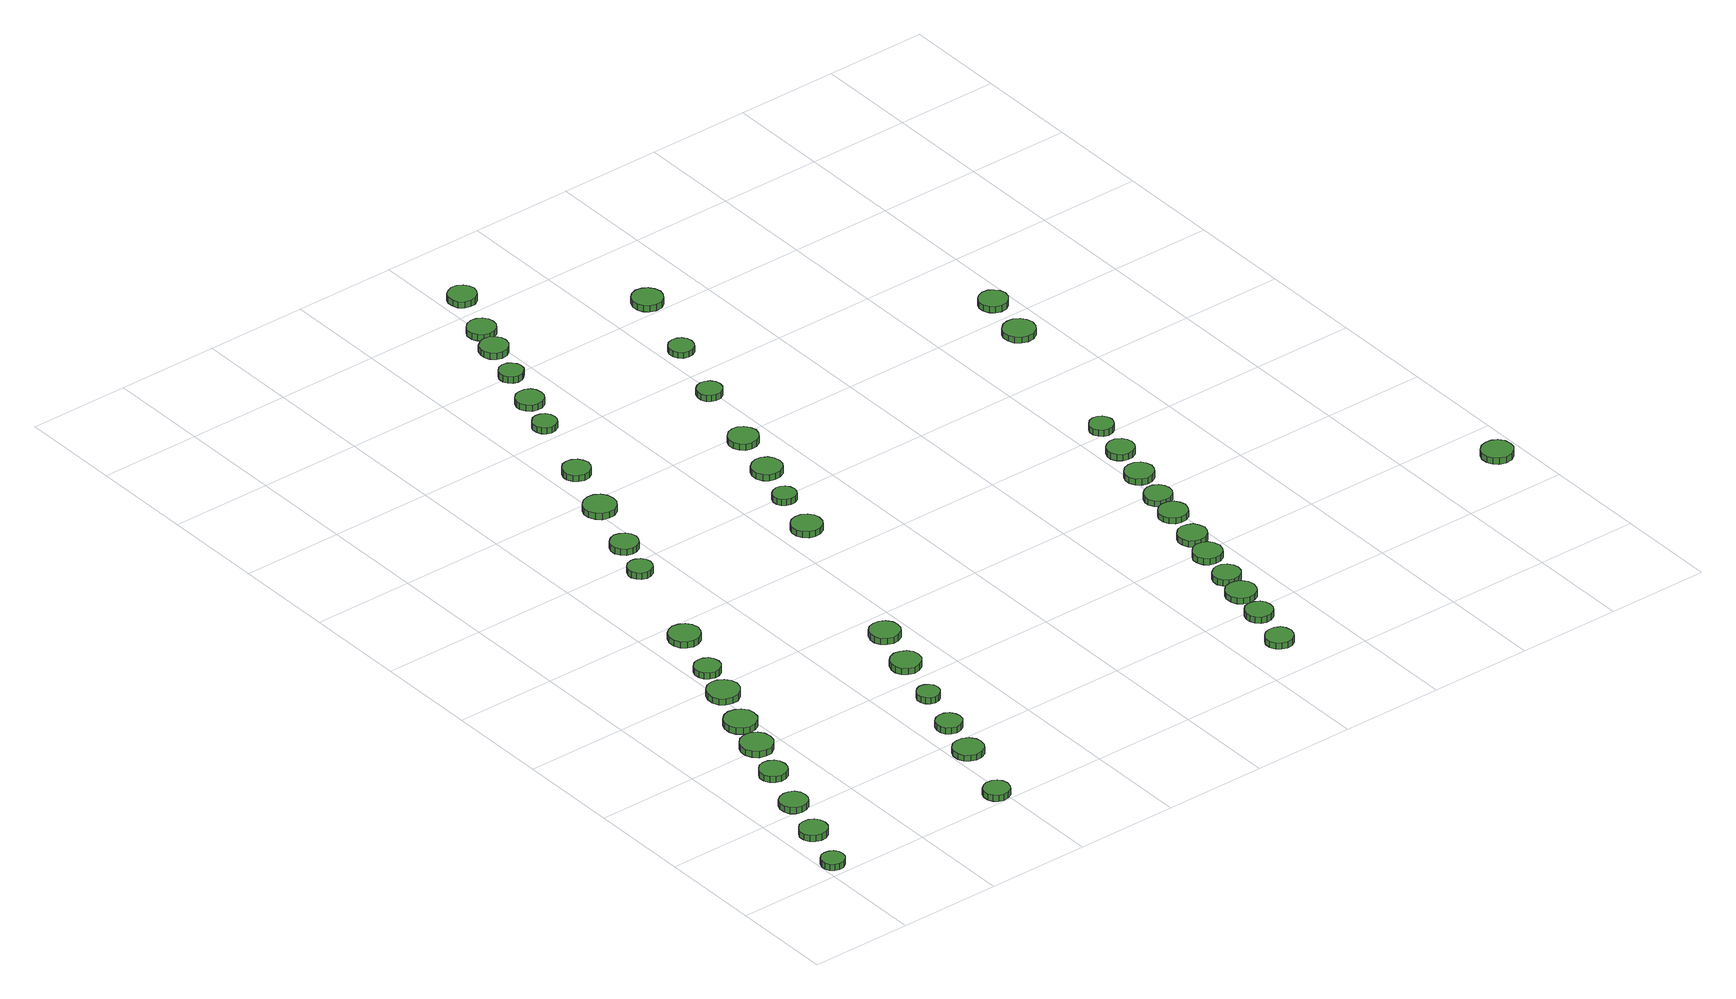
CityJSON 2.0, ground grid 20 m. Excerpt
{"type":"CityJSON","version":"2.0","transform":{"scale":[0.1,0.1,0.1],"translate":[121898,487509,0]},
"CityObjects":{
"tree1":{"type":"SolitaryVegetationObject","attributes":{"function":"something"},"geometry":[{"type":"MultiSurface","lod":"1","boundaries":[[[0,1,2,3,4,5,6,7,8,9,10,11,12,13,14]],[[15,16,17,18,19,20,21,22,23,24,25,26,27,28,29]],[[0,29,28,1]],[[1,28,27,2]],[[2,27,26,3]],[[3,26,25,4]],[[4,25,24,5]],[[5,24,23,6]],[[6,23,22,7]],[[7,22,21,8]],[[8,21,20,9]],[[9,20,19,10]],[[10,19,18,11]],[[11,18,17,12]],[[12,17,16,13]],[[13,16,15,14]],[[14,15,29,0]]]}]},
"tree2":{"type":"SolitaryVegetationObject","attributes":{"function":"something"},"geometry":[{"type":"MultiSurface","lod":"1","boundaries":[[[30,31,32,33,34,35,36,37,38,39,40,41,42,43,44]],[[45,46,47,48,49,50,51,52,53,54,55,56,57,58,59]],[[30,59,58,31]],[[31,58,57,32]],[[32,57,56,33]],[[33,56,55,34]],[[34,55,54,35]],[[35,54,53,36]],[[36,53,52,37]],[[37,52,51,38]],[[38,51,50,39]],[[39,50,49,40]],[[40,49,48,41]],[[41,48,47,42]],[[42,47,46,43]],[[43,46,45,44]],[[44,45,59,30]]]}]},
"tree3":{"type":"SolitaryVegetationObject","attributes":{"function":"something"},"geometry":[{"type":"MultiSurface","lod":"1","boundaries":[[[60,61,62,63,64,65,66,67,68,69,70,71,72,73,74]],[[75,76,77,78,79,80,81,82,83,84,85,86,87,88,89]],[[60,89,88,61]],[[61,88,87,62]],[[62,87,86,63]],[[63,86,85,64]],[[64,85,84,65]],[[65,84,83,66]],[[66,83,82,67]],[[67,82,81,68]],[[68,81,80,69]],[[69,80,79,70]],[[70,79,78,71]],[[71,78,77,72]],[[72,77,76,73]],[[73,76,75,74]],[[74,75,89,60]]]}]},
"tree4":{"type":"SolitaryVegetationObject","attributes":{"function":"something"},"geometry":[{"type":"MultiSurface","lod":"1","boundaries":[[[90,91,92,93,94,95,96,97,98,99,100,101,102,103,104]],[[105,106,107,108,109,110,111,112,113,114,115,116,117,118,119]],[[90,119,118,91]],[[91,118,117,92]],[[92,117,116,93]],[[93,116,115,94]],[[94,115,114,95]],[[95,114,113,96]],[[96,113,112,97]],[[97,112,111,98]],[[98,111,110,99]],[[99,110,109,100]],[[100,109,108,101]],[[101,108,107,102]],[[102,107,106,103]],[[103,106,105,104]],[[104,105,119,90]]]}]},
"tree5":{"type":"SolitaryVegetationObject","attributes":{"function":"something"},"geometry":[{"type":"MultiSurface","lod":"1","boundaries":[[[120,121,122,123,124,125,126,127,128,129,130,131,132,133,134]],[[135,136,137,138,139,140,141,142,143,144,145,146,147,148,149]],[[120,149,148,121]],[[121,148,147,122]],[[122,147,146,123]],[[123,146,145,124]],[[124,145,144,125]],[[125,144,143,126]],[[126,143,142,127]],[[127,142,141,128]],[[128,141,140,129]],[[129,140,139,130]],[[130,139,138,131]],[[131,138,137,132]],[[132,137,136,133]],[[133,136,135,134]],[[134,135,149,120]]]}]},
"tree6":{"type":"SolitaryVegetationObject","attributes":{"function":"something"},"geometry":[{"type":"MultiSurface","lod":"1","boundaries":[[[150,151,152,153,154,155,156,157,158,159,160,161,162,163,164]],[[165,166,167,168,169,170,171,172,173,174,175,176,177,178,179]],[[150,179,178,151]],[[151,178,177,152]],[[152,177,176,153]],[[153,176,175,154]],[[154,175,174,155]],[[155,174,173,156]],[[156,173,172,157]],[[157,172,171,158]],[[158,171,170,159]],[[159,170,169,160]],[[160,169,168,161]],[[161,168,167,162]],[[162,167,166,163]],[[163,166,165,164]],[[164,165,179,150]]]}]},
"tree7":{"type":"SolitaryVegetationObject","attributes":{"function":"something"},"geometry":[{"type":"MultiSurface","lod":"1","boundaries":[[[180,181,182,183,184,185,186,187,188,189,190,191,192,193,194]],[[195,196,197,198,199,200,201,202,203,204,205,206,207,208,209]],[[180,209,208,181]],[[181,208,207,182]],[[182,207,206,183]],[[183,206,205,184]],[[184,205,204,185]],[[185,204,203,186]],[[186,203,202,187]],[[187,202,201,188]],[[188,201,200,189]],[[189,200,199,190]],[[190,199,198,191]],[[191,198,197,192]],[[192,197,196,193]],[[193,196,195,194]],[[194,195,209,180]]]}]},
"tree8":{"type":"SolitaryVegetationObject","attributes":{"function":"something"},"geometry":[{"type":"MultiSurface","lod":"1","boundaries":[[[210,211,212,213,214,215,216,217,218,219,220,221,222,223,224]],[[225,226,227,228,229,230,231,232,233,234,235,236,237,238,239]],[[210,239,238,211]],[[211,238,237,212]],[[212,237,236,213]],[[213,236,235,214]],[[214,235,234,215]],[[215,234,233,216]],[[216,233,232,217]],[[217,232,231,218]],[[218,231,230,219]],[[219,230,229,220]],[[220,229,228,221]],[[221,228,227,222]],[[222,227,226,223]],[[223,226,225,224]],[[224,225,239,210]]]}]},
"tree9":{"type":"SolitaryVegetationObject","attributes":{"function":"something"},"geometry":[{"type":"MultiSurface","lod":"1","boundaries":[[[240,241,242,243,244,245,246,247,248,249,250,251,252,253,254]],[[255,256,257,258,259,260,261,262,263,264,265,266,267,268,269]],[[240,269,268,241]],[[241,268,267,242]],[[242,267,266,243]],[[243,266,265,244]],[[244,265,264,245]],[[245,264,263,246]],[[246,263,262,247]],[[247,262,261,248]],[[248,261,260,249]],[[249,260,259,250]],[[250,259,258,251]],[[251,258,257,252]],[[252,257,256,253]],[[253,256,255,254]],[[254,255,269,240]]]}]},
"tree10":{"type":"SolitaryVegetationObject","attributes":{"function":"something"},"geometry":[{"type":"MultiSurface","lod":"1","boundaries":[[[270,271,272,273,274,275,276,277,278,279,280,281,282,283,284]],[[285,286,287,288,289,290,291,292,293,294,295,296,297,298,299]],[[270,299,298,271]],[[271,298,297,272]],[[272,297,296,273]],[[273,296,295,274]],[[274,295,294,275]],[[275,294,293,276]],[[276,293,292,277]],[[277,292,291,278]],[[278,291,290,279]],[[279,290,289,280]],[[280,289,288,281]],[[281,288,287,282]],[[282,287,286,283]],[[283,286,285,284]],[[284,285,299,270]]]}]},
"tree11":{"type":"SolitaryVegetationObject","attributes":{"function":"something"},"geometry":[{"type":"MultiSurface","lod":"1","boundaries":[[[300,301,302,303,304,305,306,307,308,309,310,311,312,313,314]],[[315,316,317,318,319,320,321,322,323,324,325,326,327,328,329]],[[300,329,328,301]],[[301,328,327,302]],[[302,327,326,303]],[[303,326,325,304]],[[304,325,324,305]],[[305,324,323,306]],[[306,323,322,307]],[[307,322,321,308]],[[308,321,320,309]],[[309,320,319,310]],[[310,319,318,311]],[[311,318,317,312]],[[312,317,316,313]],[[313,316,315,314]],[[314,315,329,300]]]}]},
"tree12":{"type":"SolitaryVegetationObject","attributes":{"function":"something"},"geometry":[{"type":"MultiSurface","lod":"1","boundaries":[[[330,331,332,333,334,335,336,337,338,339,340,341,342,343,344]],[[345,346,347,348,349,350,351,352,353,354,355,356,357,358,359]],[[330,359,358,331]],[[331,358,357,332]],[[332,357,356,333]],[[333,356,355,334]],[[334,355,354,335]],[[335,354,353,336]],[[336,353,352,337]],[[337,352,351,338]],[[338,351,350,339]],[[339,350,349,340]],[[340,349,348,341]],[[341,348,347,342]],[[342,347,346,343]],[[343,346,345,344]],[[344,345,359,330]]]}]},
"tree13":{"type":"SolitaryVegetationObject","attributes":{"function":"something"},"geometry":[{"type":"MultiSurface","lod":"1","boundaries":[[[360,361,362,363,364,365,366,367,368,369,370,371,372,373,374]],[[375,376,377,378,379,380,381,382,383,384,385,386,387,388,389]],[[360,389,388,361]],[[361,388,387,362]],[[362,387,386,363]],[[363,386,385,364]],[[364,385,384,365]],[[365,384,383,366]],[[366,383,382,367]],[[367,382,381,368]],[[368,381,380,369]],[[369,380,379,370]],[[370,379,378,371]],[[371,378,377,372]],[[372,377,376,373]],[[373,376,375,374]],[[374,375,389,360]]]}]},
"tree14":{"type":"SolitaryVegetationObject","attributes":{"function":"something"},"geometry":[{"type":"MultiSurface","lod":"1","boundaries":[[[390,391,392,393,394,395,396,397,398,399,400,401,402,403,404]],[[405,406,407,408,409,410,411,412,413,414,415,416,417,418,419]],[[390,419,418,391]],[[391,418,417,392]],[[392,417,416,393]],[[393,416,415,394]],[[394,415,414,395]],[[395,414,413,396]],[[396,413,412,397]],[[397,412,411,398]],[[398,411,410,399]],[[399,410,409,400]],[[400,409,408,401]],[[401,408,407,402]],[[402,407,406,403]],[[403,406,405,404]],[[404,405,419,390]]]}]},
"tree15":{"type":"SolitaryVegetationObject","attributes":{"function":"something"},"geometry":[{"type":"MultiSurface","lod":"1","boundaries":[[[420,421,422,423,424,425,426,427,428,429,430,431,432,433,434]],[[435,436,437,438,439,440,441,442,443,444,445,446,447,448,449]],[[420,449,448,421]],[[421,448,447,422]],[[422,447,446,423]],[[423,446,445,424]],[[424,445,444,425]],[[425,444,443,426]],[[426,443,442,427]],[[427,442,441,428]],[[428,441,440,429]],[[429,440,439,430]],[[430,439,438,431]],[[431,438,437,432]],[[432,437,436,433]],[[433,436,435,434]],[[434,435,449,420]]]}]},
"tree16":{"type":"SolitaryVegetationObject","attributes":{"function":"something"},"geometry":[{"type":"MultiSurface","lod":"1","boundaries":[[[450,451,452,453,454,455,456,457,458,459,460,461,462,463,464]],[[465,466,467,468,469,470,471,472,473,474,475,476,477,478,479]],[[450,479,478,451]],[[451,478,477,452]],[[452,477,476,453]],[[453,476,475,454]],[[454,475,474,455]],[[455,474,473,456]],[[456,473,472,457]],[[457,472,471,458]],[[458,471,470,459]],[[459,470,469,460]],[[460,469,468,461]],[[461,468,467,462]],[[462,467,466,463]],[[463,466,465,464]],[[464,465,479,450]]]}]},
"tree17":{"type":"SolitaryVegetationObject","attributes":{"function":"something"},"geometry":[{"type":"MultiSurface","lod":"1","boundaries":[[[480,481,482,483,484,485,486,487,488,489,490,491,492,493,494]],[[495,496,497,498,499,500,501,502,503,504,505,506,507,508,509]],[[480,509,508,481]],[[481,508,507,482]],[[482,507,506,483]],[[483,506,505,484]],[[484,505,504,485]],[[485,504,503,486]],[[486,503,502,487]],[[487,502,501,488]],[[488,501,500,489]],[[489,500,499,490]],[[490,499,498,491]],[[491,498,497,492]],[[492,497,496,493]],[[493,496,495,494]],[[494,495,509,480]]]}]},
"tree18":{"type":"SolitaryVegetationObject","attributes":{"function":"something"},"geometry":[{"type":"MultiSurface","lod":"1","boundaries":[[[510,511,512,513,514,515,516,517,518,519,520,521,522,523,524]],[[525,526,527,528,529,530,531,532,533,534,535,536,537,538,539]],[[510,539,538,511]],[[511,538,537,512]],[[512,537,536,513]],[[513,536,535,514]],[[514,535,534,515]],[[515,534,533,516]],[[516,533,532,517]],[[517,532,531,518]],[[518,531,530,519]],[[519,530,529,520]],[[520,529,528,521]],[[521,528,527,522]],[[522,527,526,523]],[[523,526,525,524]],[[524,525,539,510]]]}]},
"tree19":{"type":"SolitaryVegetationObject","attributes":{"function":"something"},"geometry":[{"type":"MultiSurface","lod":"1","boundaries":[[[540,541,542,543,544,545,546,547,548,549,550,551,552,553,554]],[[555,556,557,558,559,560,561,562,563,564,565,566,567,568,569]],[[540,569,568,541]],[[541,568,567,542]],[[542,567,566,543]],[[543,566,565,544]],[[544,565,564,545]],[[545,564,563,546]],[[546,563,562,547]],[[547,562,561,548]],[[548,561,560,549]],[[549,560,559,550]],[[550,559,558,551]],[[551,558,557,552]],[[552,557,556,553]],[[553,556,555,554]],[[554,555,569,540]]]}]},
"tree20":{"type":"SolitaryVegetationObject","attributes":{"function":"something"},"geometry":[{"type":"MultiSurface","lod":"1","boundaries":[[[570,571,572,573,574,575,576,577,578,579,580,581,582,583,584]],[[585,586,587,588,589,590,591,592,593,594,595,596,597,598,599]],[[570,599,598,571]],[[571,598,597,572]],[[572,597,596,573]],[[573,596,595,574]],[[574,595,594,575]],[[575,594,593,576]],[[576,593,592,577]],[[577,592,591,578]],[[578,591,590,579]],[[579,590,589,580]],[[580,589,588,581]],[[581,588,587,582]],[[582,587,586,583]],[[583,586,585,584]],[[584,585,599,570]]]}]},
"tree21":{"type":"SolitaryVegetationObject","attributes":{"function":"something"},"geometry":[{"type":"MultiSurface","lod":"1","boundaries":[[[600,601,602,603,604,605,606,607,608,609,610,611,612,613,614]],[[615,616,617,618,619,620,621,622,623,624,625,626,627,628,629]],[[600,629,628,601]],[[601,628,627,602]],[[602,627,626,603]],[[603,626,625,604]],[[604,625,624,605]],[[605,624,623,606]],[[606,623,622,607]],[[607,622,621,608]],[[608,621,620,609]],[[609,620,619,610]],[[610,619,618,611]],[[611,618,617,612]],[[612,617,616,613]],[[613,616,615,614]],[[614,615,629,600]]]}]},
"tree22":{"type":"SolitaryVegetationObject","attributes":{"function":"something"},"geometry":[{"type":"MultiSurface","lod":"1","boundaries":[[[630,631,632,633,634,635,636,637,638,639,640,641,642,643,644]],[[645,646,647,648,649,650,651,652,653,654,655,656,657,658,659]],[[630,659,658,631]],[[631,658,657,632]],[[632,657,656,633]],[[633,656,655,634]],[[634,655,654,635]],[[635,654,653,636]],[[636,653,652,637]],[[637,652,651,638]],[[638,651,650,639]],[[639,650,649,640]],[[640,649,648,641]],[[641,648,647,642]],[[642,647,646,643]],[[643,646,645,644]],[[644,645,659,630]]]}]},
"tree23":{"type":"SolitaryVegetationObject","attributes":{"function":"something"},"geometry":[{"type":"MultiSurface","lod":"1","boundaries":[[[660,661,662,663,664,665,666,667,668,669,670,671,672,673,674]],[[675,676,677,678,679,680,681,682,683,684,685,686,687,688,689]],[[660,689,688,661]],[[661,688,687,662]],[[662,687,686,663]],[[663,686,685,664]],[[664,685,684,665]],[[665,684,683,666]],[[666,683,682,667]],[[667,682,681,668]],[[668,681,680,669]],[[669,680,679,670]],[[670,679,678,671]],[[671,678,677,672]],[[672,677,676,673]],[[673,676,675,674]],[[674,675,689,660]]]}]},
"tree24":{"type":"SolitaryVegetationObject","attributes":{"function":"something"},"geometry":[{"type":"MultiSurface","lod":"1","boundaries":[[[690,691,692,693,694,695,696,697,698,699,700,701,702,703,704]],[[705,706,707,708,709,710,711,712,713,714,715,716,717,718,719]],[[690,719,718,691]],[[691,718,717,692]],[[692,717,716,693]],[[693,716,715,694]],[[694,715,714,695]],[[695,714,713,696]],[[696,713,712,697]],[[697,712,711,698]],[[698,711,710,699]],[[699,710,709,700]],[[700,709,708,701]],[[701,708,707,702]],[[702,707,706,703]],[[703,706,705,704]],[[704,705,719,690]]]}]},
"tree25":{"type":"SolitaryVegetationObject","attributes":{"function":"something"},"geometry":[{"type":"MultiSurface","lod":"1","boundaries":[[[720,721,722,723,724,725,726,727,728,729,730,731,732,733,734]],[[735,736,737,738,739,740,741,742,743,744,745,746,747,748,749]],[[720,749,748,721]],[[721,748,747,722]],[[722,747,746,723]],[[723,746,745,724]],[[724,745,744,725]],[[725,744,743,726]],[[726,743,742,727]],[[727,742,741,728]],[[728,741,740,729]],[[729,740,739,730]],[[730,739,738,731]],[[731,738,737,732]],[[732,737,736,733]],[[733,736,735,734]],[[734,735,749,720]]]}]},
"tree26":{"type":"SolitaryVegetationObject","attributes":{"function":"something"},"geometry":[{"type":"MultiSurface","lod":"1","boundaries":[[[750,751,752,753,754,755,756,757,758,759,760,761,762,763,764]],[[765,766,767,768,769,770,771,772,773,774,775,776,777,778,779]],[[750,779,778,751]],[[751,778,777,752]],[[752,777,776,753]],[[753,776,775,754]],[[754,775,774,755]],[[755,774,773,756]],[[756,773,772,757]],[[757,772,771,758]],[[758,771,770,759]],[[759,770,769,760]],[[760,769,768,761]],[[761,768,767,762]],[[762,767,766,763]],[[763,766,765,764]],[[764,765,779,750]]]}]},
"tree27":{"type":"SolitaryVegetationObject","attributes":{"function":"something"},"geometry":[{"type":"MultiSurface","lod":"1","boundaries":[[[780,781,782,783,784,785,786,787,788,789,790,791,792,793,794]],[[795,796,797,798,799,800,801,802,803,804,805,806,807,808,809]],[[780,809,808,781]],[[781,808,807,782]],[[782,807,806,783]],[[783,806,805,784]],[[784,805,804,785]],[[785,804,803,786]],[[786,803,802,787]],[[787,802,801,788]],[[788,801,800,789]],[[789,800,799,790]],[[790,799,798,791]],[[791,798,797,792]],[[792,797,796,793]],[[793,796,795,794]],[[794,795,809,780]]]}]},
"tree28":{"type":"SolitaryVegetationObject","attributes":{"function":"something"},"geometry":[{"type":"MultiSurface","lod":"1","boundaries":[[[810,811,812,813,814,815,816,817,818,819,820,821,822,823,824]],[[825,826,827,828,829,830,831,832,833,834,835,836,837,838,839]],[[810,839,838,811]],[[811,838,837,812]],[[812,837,836,813]],[[813,836,835,814]],[[814,835,834,815]],[[815,834,833,816]],[[816,833,832,817]],[[817,832,831,818]],[[818,831,830,819]],[[819,830,829,820]],[[820,829,828,821]],[[821,828,827,822]],[[822,827,826,823]],[[823,826,825,824]],[[824,825,839,810]]]}]},
"tree29":{"type":"SolitaryVegetationObject","attributes":{"function":"something"},"geometry":[{"type":"MultiSurface","lod":"1","boundaries":[[[840,841,842,843,844,845,846,847,848,849,850,851,852,853,854]],[[855,856,857,858,859,860,861,862,863,864,865,866,867,868,869]],[[840,869,868,841]],[[841,868,867,842]],[[842,867,866,843]],[[843,866,865,844]],[[844,865,864,845]],[[845,864,863,846]],[[846,863,862,847]],[[847,862,861,848]],[[848,861,860,849]],[[849,860,859,850]],[[850,859,858,851]],[[851,858,857,852]],[[852,857,856,853]],[[853,856,855,854]],[[854,855,869,840]]]}]},
"tree30":{"type":"SolitaryVegetationObject","attributes":{"function":"something"},"geometry":[{"type":"MultiSurface","lod":"1","boundaries":[[[870,871,872,873,874,875,876,877,878,879,880,881,882,883,884]],[[885,886,887,888,889,890,891,892,893,894,895,896,897,898,899]],[[870,899,898,871]],[[871,898,897,872]],[[872,897,896,873]],[[873,896,895,874]],[[874,895,894,875]],[[875,894,893,876]],[[876,893,892,877]],[[877,892,891,878]],[[878,891,890,879]],[[879,890,889,880]],[[880,889,888,881]],[[881,888,887,882]],[[882,887,886,883]],[[883,886,885,884]],[[884,885,899,870]]]}]},
"tree31":{"type":"SolitaryVegetationObject","attributes":{"function":"something"},"geometry":[{"type":"MultiSurface","lod":"1","boundaries":[[[900,901,902,903,904,905,906,907,908,909,910,911,912,913,914]],[[915,916,917,918,919,920,921,922,923,924,925,926,927,928,929]],[[900,929,928,901]],[[901,928,927,902]],[[902,927,926,903]],[[903,926,925,904]],[[904,925,924,905]],[[905,924,923,906]],[[906,923,922,907]],[[907,922,921,908]],[[908,921,920,909]],[[909,920,919,910]],[[910,919,918,911]],[[911,918,917,912]],[[912,917,916,913]],[[913,916,915,914]],[[914,915,929,900]]]}]},
"tree32":{"type":"SolitaryVegetationObject","attributes":{"function":"something"},"geometry":[{"type":"MultiSurface","lod":"1","boundaries":[[[930,931,932,933,934,935,936,937,938,939,940,941,942,943,944]],[[945,946,947,948,949,950,951,952,953,954,955,956,957,958,959]],[[930,959,958,931]],[[931,958,957,932]],[[932,957,956,933]],[[933,956,955,934]],[[934,955,954,935]],[[935,954,953,936]],[[936,953,952,937]],[[937,952,951,938]],[[938,951,950,939]],[[939,950,949,940]],[[940,949,948,941]],[[941,948,947,942]],[[942,947,946,943]],[[943,946,945,944]],[[944,945,959,930]]]}]},
"tree33":{"type":"SolitaryVegetationObject","attributes":{"function":"something"},"geometry":[{"type":"MultiSurface","lod":"1","boundaries":[[[960,961,962,963,964,965,966,967,968,969,970,971,972,973,974]],[[975,976,977,978,979,980,981,982,983,984,985,986,987,988,989]],[[960,989,988,961]],[[961,988,987,962]],[[962,987,986,963]],[[963,986,985,964]],[[964,985,984,965]],[[965,984,983,966]],[[966,983,982,967]],[[967,982,981,968]],[[968,981,980,969]],[[969,980,979,970]],[[970,979,978,971]],[[971,978,977,972]],[[972,977,976,973]],[[973,976,975,974]],[[974,975,989,960]]]}]},
"tree34":{"type":"SolitaryVegetationObject","attributes":{"function":"something"},"geometry":[{"type":"MultiSurface","lod":"1","boundaries":[[[990,991,992,993,994,995,996,997,998,999,1000,1001,1002,1003,1004]],[[1005,1006,1007,1008,1009,1010,1011,1012,1013,1014,1015,1016,1017,1018,1019]],[[990,1019,1018,991]],[[991,1018,1017,992]],[[992,1017,1016,993]],[[993,1016,1015,994]],[[994,1015,1014,995]],[[995,1014,1013,996]],[[996,1013,1012,997]],[[997,1012,1011,998]],[[998,1011,1010,999]],[[999,1010,1009,1000]],[[1000,1009,1008,1001]],[[1001,1008,1007,1002]],[[1002,1007,1006,1003]],[[1003,1006,1005,1004]],[[1004,1005,1019,990]]]}]},
"tree35":{"type":"SolitaryVegetationObject","attributes":{"function":"something"},"geometry":[{"type":"MultiSurface","lod":"1","boundaries":[[[1020,1021,1022,1023,1024,1025,1026,1027,1028,1029,1030,1031,1032,1033,1034]],[[1035,1036,1037,1038,1039,1040,1041,1042,1043,1044,1045,1046,1047,1048,1049]],[[1020,1049,1048,1021]],[[1021,1048,1047,1022]],[[1022,1047,1046,1023]],[[1023,1046,1045,1024]],[[1024,1045,1044,1025]],[[1025,1044,1043,1026]],[[1026,1043,1042,1027]],[[1027,1042,1041,1028]],[[1028,1041,1040,1029]],[[1029,1040,1039,1030]],[[1030,1039,1038,1031]],[[1031,1038,1037,1032]],[[1032,1037,1036,1033]],[[1033,1036,1035,1034]],[[1034,1035,1049,1020]]]}]},
"tree36":{"type":"SolitaryVegetationObject","attributes":{"function":"something"},"geometry":[{"type":"MultiSurface","lod":"1","boundaries":[[[1050,1051,1052,1053,1054,1055,1056,1057,1058,1059,1060,1061,1062,1063,1064]],[[1065,1066,1067,1068,1069,1070,1071,1072,1073,1074,1075,1076,1077,1078,1079]],[[1050,1079,1078,1051]],[[1051,1078,1077,1052]],[[1052,1077,1076,1053]],[[1053,1076,1075,1054]],[[1054,1075,1074,1055]],[[1055,1074,1073,1056]],[[1056,1073,1072,1057]],[[1057,1072,1071,1058]],[[1058,1071,1070,1059]],[[1059,1070,1069,1060]],[[1060,1069,1068,1061]],[[1061,1068,1067,1062]],[[1062,1067,1066,1063]],[[1063,1066,1065,1064]],[[1064,1065,1079,1050]]]}]},
"tree37":{"type":"SolitaryVegetationObject","attributes":{"function":"something"},"geometry":[{"type":"MultiSurface","lod":"1","boundaries":[[[1080,1081,1082,1083,1084,1085,1086,1087,1088,1089,1090,1091,1092,1093,1094]],[[1095,1096,1097,1098,1099,1100,1101,1102,1103,1104,1105,1106,1107,1108,1109]],[[1080,1109,1108,1081]],[[1081,1108,1107,1082]],[[1082,1107,1106,1083]],[[1083,1106,1105,1084]],[[1084,1105,1104,1085]],[[1085,1104,1103,1086]],[[1086,1103,1102,1087]],[[1087,1102,1101,1088]],[[1088,1101,1100,1089]],[[1089,1100,1099,1090]],[[1090,1099,1098,1091]],[[1091,1098,1097,1092]],[[1092,1097,1096,1093]],[[1093,1096,1095,1094]],[[1094,1095,1109,1080]]]}]},
"tree38":{"type":"SolitaryVegetationObject","attributes":{"function":"something"},"geometry":[{"type":"MultiSurface","lod":"1","boundaries":[[[1110,1111,1112,1113,1114,1115,1116,1117,1118,1119,1120,1121,1122,1123,1124]],[[1125,1126,1127,1128,1129,1130,1131,1132,1133,1134,1135,1136,1137,1138,1139]],[[1110,1139,1138,1111]],[[1111,1138,1137,1112]],[[1112,1137,1136,1113]],[[1113,1136,1135,1114]],[[1114,1135,1134,1115]],[[1115,1134,1133,1116]],[[1116,1133,1132,1117]],[[1117,1132,1131,1118]],[[1118,1131,1130,1119]],[[1119,1130,1129,1120]],[[1120,1129,1128,1121]],[[1121,1128,1127,1122]],[[1122,1127,1126,1123]],[[1123,1126,1125,1124]],[[1124,1125,1139,1110]]]}]},
"tree39":{"type":"SolitaryVegetationObject","attributes":{"function":"something"},"geometry":[{"type":"MultiSurface","lod":"1","boundaries":[[[1140,1141,1142,1143,1144,1145,1146,1147,1148,1149,1150,1151,1152,1153,1154]],[[1155,1156,1157,1158,1159,1160,1161,1162,1163,1164,1165,1166,1167,1168,1169]],[[1140,1169,1168,1141]],[[1141,1168,1167,1142]],[[1142,1167,1166,1143]],[[1143,1166,1165,1144]],[[1144,1165,1164,1145]],[[1145,1164,1163,1146]],[[1146,1163,1162,1147]],[[1147,1162,1161,1148]],[[1148,1161,1160,1149]],[[1149,1160,1159,1150]],[[1150,1159,1158,1151]],[[1151,1158,1157,1152]],[[1152,1157,1156,1153]],[[1153,1156,1155,1154]],[[1154,1155,1169,1140]]]}]},
"tree40":{"type":"SolitaryVegetationObject","attributes":{"function":"something"},"geometry":[{"type":"MultiSurface","lod":"1","boundaries":[[[1170,1171,1172,1173,1174,1175,1176,1177,1178,1179,1180,1181,1182,1183,1184]],[[1185,1186,1187,1188,1189,1190,1191,1192,1193,1194,1195,1196,1197,1198,1199]],[[1170,1199,1198,1171]],[[1171,1198,1197,1172]],[[1172,1197,1196,1173]],[[1173,1196,1195,1174]],[[1174,1195,1194,1175]],[[1175,1194,1193,1176]],[[1176,1193,1192,1177]],[[1177,1192,1191,1178]],[[1178,1191,1190,1179]],[[1179,1190,1189,1180]],[[1180,1189,1188,1181]],[[1181,1188,1187,1182]],[[1182,1187,1186,1183]],[[1183,1186,1185,1184]],[[1184,1185,1199,1170]]]}]},
"tree41":{"type":"SolitaryVegetationObject","attributes":{"function":"something"},"geometry":[{"type":"MultiSurface","lod":"1","boundaries":[[[1200,1201,1202,1203,1204,1205,1206,1207,1208,1209,1210,1211,1212,1213,1214]],[[1215,1216,1217,1218,1219,1220,1221,1222,1223,1224,1225,1226,1227,1228,1229]],[[1200,1229,1228,1201]],[[1201,1228,1227,1202]],[[1202,1227,1226,1203]],[[1203,1226,1225,1204]],[[1204,1225,1224,1205]],[[1205,1224,1223,1206]],[[1206,1223,1222,1207]],[[1207,1222,1221,1208]],[[1208,1221,1220,1209]],[[1209,1220,1219,1210]],[[1210,1219,1218,1211]],[[1211,1218,1217,1212]],[[1212,1217,1216,1213]],[[1213,1216,1215,1214]],[[1214,1215,1229,1200]]]}]},
"tree42":{"type":"SolitaryVegetationObject","attributes":{"function":"something"},"geometry":[{"type":"MultiSurface","lod":"1","boundaries":[[[1230,1231,1232,1233,1234,1235,1236,1237,1238,1239,1240,1241,1242,1243,1244]],[[1245,1246,1247,1248,1249,1250,1251,1252,1253,1254,1255,1256,1257,1258,1259]],[[1230,1259,1258,1231]],[[1231,1258,1257,1232]],[[1232,1257,1256,1233]],[[1233,1256,1255,1234]],[[1234,1255,1254,1235]],[[1235,1254,1253,1236]],[[1236,1253,1252,1237]],[[1237,1252,1251,1238]],[[1238,1251,1250,1239]],[[1239,1250,1249,1240]],[[1240,1249,1248,1241]],[[1241,1248,1247,1242]],[[1242,1247,1246,1243]],[[1243,1246,1245,1244]],[[1244,1245,1259,1230]]]}]},
"tree43":{"type":"SolitaryVegetationObject","attributes":{"function":"something"},"geometry":[{"type":"MultiSurface","lod":"1","boundaries":[[[1260,1261,1262,1263,1264,1265,1266,1267,1268,1269,1270,1271,1272,1273,1274]],[[1275,1276,1277,1278,1279,1280,1281,1282,1283,1284,1285,1286,1287,1288,1289]],[[1260,1289,1288,1261]],[[1261,1288,1287,1262]],[[1262,1287,1286,1263]],[[1263,1286,1285,1264]],[[1264,1285,1284,1265]],[[1265,1284,1283,1266]],[[1266,1283,1282,1267]],[[1267,1282,1281,1268]],[[1268,1281,1280,1269]],[[1269,1280,1279,1270]],[[1270,1279,1278,1271]],[[1271,1278,1277,1272]],[[1272,1277,1276,1273]],[[1273,1276,1275,1274]],[[1274,1275,1289,1260]]]}]},
"tree44":{"type":"SolitaryVegetationObject","attributes":{"function":"something"},"geometry":[{"type":"MultiSurface","lod":"1","boundaries":[[[1290,1291,1292,1293,1294,1295,1296,1297,1298,1299,1300,1301,1302,1303,1304]],[[1305,1306,1307,1308,1309,1310,1311,1312,1313,1314,1315,1316,1317,1318,1319]],[[1290,1319,1318,1291]],[[1291,1318,1317,1292]],[[1292,1317,1316,1293]],[[1293,1316,1315,1294]],[[1294,1315,1314,1295]],[[1295,1314,1313,1296]],[[1296,1313,1312,1297]],[[1297,1312,1311,1298]],[[1298,1311,1310,1299]],[[1299,1310,1309,1300]],[[1300,1309,1308,1301]],[[1301,1308,1307,1302]],[[1302,1307,1306,1303]],[[1303,1306,1305,1304]],[[1304,1305,1319,1290]]]}]},
"tree45":{"type":"SolitaryVegetationObject","attributes":{"function":"something"},"geometry":[{"type":"MultiSurface","lod":"1","boundaries":[[[1320,1321,1322,1323,1324,1325,1326,1327,1328,1329,1330,1331,1332,1333,1334]],[[1335,1336,1337,1338,1339,1340,1341,1342,1343,1344,1345,1346,1347,1348,1349]],[[1320,1349,1348,1321]],[[1321,1348,1347,1322]],[[1322,1347,1346,1323]],[[1323,1346,1345,1324]],[[1324,1345,1344,1325]],[[1325,1344,1343,1326]],[[1326,1343,1342,1327]],[[1327,1342,1341,1328]],[[1328,1341,1340,1329]],[[1329,1340,1339,1330]],[[1330,1339,1338,1331]],[[1331,1338,1337,1332]],[[1332,1337,1336,1333]],[[1333,1336,1335,1334]],[[1334,1335,1349,1320]]]}]},
"tree46":{"type":"SolitaryVegetationObject","attributes":{"function":"something"},"geometry":[{"type":"MultiSurface","lod":"1","boundaries":[[[1350,1351,1352,1353,1354,1355,1356,1357,1358,1359,1360,1361,1362,1363,1364]],[[1365,1366,1367,1368,1369,1370,1371,1372,1373,1374,1375,1376,1377,1378,1379]],[[1350,1379,1378,1351]],[[1351,1378,1377,1352]],[[1352,1377,1376,1353]],[[1353,1376,1375,1354]],[[1354,1375,1374,1355]],[[1355,1374,1373,1356]],[[1356,1373,1372,1357]],[[1357,1372,1371,1358]],[[1358,1371,1370,1359]],[[1359,1370,1369,1360]],[[1360,1369,1368,1361]],[[1361,1368,1367,1362]],[[1362,1367,1366,1363]],[[1363,1366,1365,1364]],[[1364,1365,1379,1350]]]}]}
},
"vertices":[
[45,31,16],[43,40,16],[38,48,16],[30,52,16],[21,53,16],[12,51,16],[5,44,16],[1,36,16],[1,27,16],[5,18,16],[12,12,16],[21,9,16],[30,10,16],[38,15,16],[43,22,16],[43,22,3],[38,15,3],[30,10,3],[21,9,3],[12,12,3],[5,18,3],[1,27,3],[1,36,3],[5,44,3],[12,51,3],[21,53,3],[30,52,3],[38,48,3],[43,40,3],[45,31,3],
[83,128,16],[81,139,16],[74,148,16],[65,153,16],[54,154,16],[43,151,16],[35,143,16],[30,133,16],[30,122,16],[35,112,16],[43,105,16],[54,102,16],[65,103,16],[74,108,16],[81,117,16],[81,117,3],[74,108,3],[65,103,3],[54,102,3],[43,105,3],[35,112,3],[30,122,3],[30,133,3],[35,143,3],[43,151,3],[54,154,3],[65,153,3],[74,148,3],[81,139,3],[83,128,3],
[111,219,16],[109,230,16],[103,239,16],[93,244,16],[82,245,16],[72,242,16],[63,235,16],[59,224,16],[59,213,16],[63,203,16],[72,196,16],[82,193,16],[93,194,16],[103,199,16],[109,208,16],[109,208,3],[103,199,3],[93,194,3],[82,193,3],[72,196,3],[63,203,3],[59,213,3],[59,224,3],[63,235,3],[72,242,3],[82,245,3],[93,244,3],[103,239,3],[109,230,3],[111,219,3],
[145,319,16],[143,330,16],[137,339,16],[127,344,16],[116,345,16],[106,342,16],[98,334,16],[93,324,16],[93,313,16],[98,303,16],[106,296,16],[116,293,16],[127,294,16],[137,299,16],[143,308,16],[143,308,3],[137,299,3],[127,294,3],[116,293,3],[106,296,3],[98,303,3],[93,313,3],[93,324,3],[98,334,3],[106,342,3],[116,345,3],[127,344,3],[137,339,3],[143,330,3],[145,319,3],
[179,402,17],[177,415,17],[169,425,17],[158,432,17],[145,433,17],[132,429,17],[123,420,17],[118,409,17],[118,396,17],[123,384,17],[132,375,17],[145,371,17],[158,372,17],[169,379,17],[177,389,17],[177,389,4],[169,379,4],[158,372,4],[145,371,4],[132,375,4],[123,384,4],[118,396,4],[118,409,4],[123,420,4],[132,429,4],[145,433,4],[158,432,4],[169,425,4],[177,415,4],[179,402,4],
[204,479,16],[202,491,16],[194,502,16],[183,508,16],[170,510,16],[158,506,16],[148,497,16],[143,485,16],[143,472,16],[148,460,16],[158,452,16],[170,448,16],[183,449,16],[194,456,16],[202,466,16],[202,466,3],[194,456,3],[183,449,3],[170,448,3],[158,452,3],[148,460,3],[143,472,3],[143,485,3],[148,497,3],[158,506,3],[170,510,3],[183,508,3],[194,502,3],[202,491,3],[204,479,3],
[240,571,16],[237,584,16],[229,594,16],[218,601,16],[205,602,16],[193,598,16],[183,589,16],[178,577,16],[178,564,16],[183,552,16],[193,544,16],[205,540,16],[218,541,16],[229,548,16],[237,558,16],[237,558,3],[229,548,3],[218,541,3],[205,540,3],[193,544,3],[183,552,3],[178,564,3],[178,577,3],[183,589,3],[193,598,3],[205,602,3],[218,601,3],[229,594,3],[237,584,3],[240,571,3],
[413,26,15],[411,36,15],[405,44,15],[396,49,15],[385,50,15],[376,47,15],[368,40,15],[364,31,15],[364,20,15],[368,11,15],[376,4,15],[385,1,15],[396,2,15],[405,7,15],[411,15,15],[411,15,2],[405,7,2],[396,2,2],[385,1,2],[376,4,2],[368,11,2],[364,20,2],[364,31,2],[368,40,2],[376,47,2],[385,50,2],[396,49,2],[405,44,2],[411,36,2],[413,26,2],
[259,647,16],[257,658,16],[251,666,16],[242,671,16],[232,672,16],[222,669,16],[214,662,16],[210,653,16],[210,642,16],[214,633,16],[222,626,16],[232,623,16],[242,624,16],[251,629,16],[257,637,16],[257,637,3],[251,629,3],[242,624,3],[232,623,3],[222,626,3],[214,633,3],[210,642,3],[210,653,3],[214,662,3],[222,669,3],[232,672,3],[242,671,3],[251,666,3],[257,658,3],[259,647,3],
[459,158,16],[457,169,16],[450,179,16],[439,185,16],[427,186,16],[416,183,16],[407,175,16],[402,164,16],[402,152,16],[407,141,16],[416,133,16],[427,129,16],[439,130,16],[450,136,16],[457,146,16],[457,146,4],[450,136,4],[439,130,4],[427,129,4],[416,133,4],[407,141,4],[402,152,4],[402,164,4],[407,175,4],[416,183,4],[427,186,4],[439,185,4],[450,179,4],[457,169,4],[459,158,4],
[297,753,17],[294,765,17],[287,775,17],[276,781,17],[264,783,17],[252,779,17],[243,771,17],[238,759,17],[238,747,17],[243,735,17],[252,727,17],[264,723,17],[276,724,17],[287,731,17],[294,741,17],[294,741,4],[287,731,4],[276,724,4],[264,723,4],[252,727,4],[243,735,4],[238,747,4],[238,759,4],[243,771,4],[252,779,4],[264,783,4],[276,781,4],[287,775,4],[294,765,4],[297,753,4],
[481,244,16],[479,254,16],[473,263,16],[464,268,16],[454,269,16],[444,266,16],[436,259,16],[432,249,16],[432,239,16],[436,230,16],[444,223,16],[454,220,16],[464,221,16],[473,226,16],[479,234,16],[479,234,3],[473,226,3],[464,221,3],[454,220,3],[444,223,3],[436,230,3],[432,239,3],[432,249,3],[436,259,3],[444,266,3],[454,269,3],[464,268,3],[473,263,3],[479,254,3],[481,244,3],
[509,341,15],[507,350,15],[502,357,15],[494,362,15],[485,363,15],[477,360,15],[470,354,15],[466,345,15],[466,336,15],[470,328,15],[477,322,15],[485,319,15],[494,320,15],[502,325,15],[507,332,15],[507,332,2],[502,325,2],[494,320,2],[485,319,2],[477,322,2],[470,328,2],[466,336,2],[466,345,2],[470,354,2],[477,360,2],[485,363,2],[494,362,2],[502,357,2],[507,350,2],[509,341,2],
[365,971,15],[363,980,15],[357,988,15],[348,993,15],[339,994,15],[329,991,15],[322,984,15],[318,975,15],[318,966,15],[322,957,15],[329,950,15],[339,947,15],[348,948,15],[357,953,15],[363,961,15],[363,961,2],[357,953,2],[348,948,2],[339,947,2],[329,950,2],[322,957,2],[318,966,2],[318,975,2],[322,984,2],[329,991,2],[339,994,2],[348,993,2],[357,988,2],[363,980,2],[365,971,2],
[546,442,17],[544,454,17],[537,463,17],[526,469,17],[514,471,17],[503,467,17],[494,459,17],[489,448,17],[489,436,17],[494,425,17],[503,417,17],[514,413,17],[526,415,17],[537,421,17],[544,430,17],[544,430,4],[537,421,4],[526,415,4],[514,413,4],[503,417,4],[494,425,4],[489,436,4],[489,448,4],[494,459,4],[503,467,4],[514,471,4],[526,469,4],[537,463,4],[544,454,4],[546,442,4],
[395,1048,16],[392,1059,16],[386,1068,16],[376,1073,16],[366,1075,16],[355,1071,16],[347,1064,16],[342,1054,16],[342,1043,16],[347,1033,16],[355,1025,16],[366,1022,16],[376,1023,16],[386,1029,16],[392,1037,16],[392,1037,3],[386,1029,3],[376,1023,3],[366,1022,3],[355,1025,3],[347,1033,3],[342,1043,3],[342,1054,3],[347,1064,3],[355,1071,3],[366,1075,3],[376,1073,3],[386,1068,3],[392,1059,3],[395,1048,3],
[578,541,16],[576,552,16],[569,562,16],[558,568,16],[546,569,16],[535,566,16],[526,558,16],[521,547,16],[521,535,16],[526,524,16],[535,516,16],[546,512,16],[558,513,16],[569,519,16],[576,529,16],[576,529,3],[569,519,3],[558,513,3],[546,512,3],[535,516,3],[526,524,3],[521,535,3],[521,547,3],[526,558,3],[535,566,3],[546,569,3],[558,568,3],[569,562,3],[576,552,3],[578,541,3],
[439,1167,17],[436,1180,17],[429,1190,17],[418,1197,17],[405,1198,17],[392,1194,17],[383,1185,17],[377,1174,17],[377,1161,17],[383,1149,17],[392,1140,17],[405,1136,17],[418,1137,17],[429,1144,17],[436,1154,17],[436,1154,4],[429,1144,4],[418,1137,4],[405,1136,4],[392,1140,4],[383,1149,4],[377,1161,4],[377,1174,4],[383,1185,4],[392,1194,4],[405,1198,4],[418,1197,4],[429,1190,4],[436,1180,4],[439,1167,4],
[477,1285,16],[474,1295,16],[468,1304,16],[458,1310,16],[447,1311,16],[437,1308,16],[429,1300,16],[424,1290,16],[424,1279,16],[429,1269,16],[437,1262,16],[447,1258,16],[458,1259,16],[468,1265,16],[474,1274,16],[474,1274,3],[468,1265,3],[458,1259,3],[447,1258,3],[437,1262,3],[429,1269,3],[424,1279,3],[424,1290,3],[429,1300,3],[437,1308,3],[447,1311,3],[458,1310,3],[468,1304,3],[474,1295,3],[477,1285,3],
[684,893,16],[682,904,16],[675,914,16],[664,920,16],[652,921,16],[641,918,16],[632,910,16],[627,899,16],[627,887,16],[632,876,16],[641,868,16],[652,864,16],[664,865,16],[675,871,16],[682,881,16],[682,881,3],[675,871,3],[664,865,3],[652,864,3],[641,868,3],[632,876,3],[627,887,3],[627,899,3],[632,910,3],[641,918,3],[652,921,3],[664,920,3],[675,914,3],[682,904,3],[684,893,3],
[523,1437,15],[521,1446,15],[516,1454,15],[507,1459,15],[498,1460,15],[489,1457,15],[482,1450,15],[478,1442,15],[478,1432,15],[482,1423,15],[489,1417,15],[498,1414,15],[507,1415,15],[516,1420,15],[521,1427,15],[521,1427,2],[516,1420,2],[507,1415,2],[498,1414,2],[489,1417,2],[482,1423,2],[478,1432,2],[478,1442,2],[482,1450,2],[489,1457,2],[498,1460,2],[507,1459,2],[516,1454,2],[521,1446,2],[523,1437,2],
[552,1511,16],[550,1522,16],[544,1531,16],[534,1536,16],[523,1537,16],[513,1534,16],[505,1527,16],[500,1517,16],[500,1506,16],[505,1496,16],[513,1488,16],[523,1485,16],[534,1486,16],[544,1491,16],[550,1500,16],[550,1500,3],[544,1491,3],[534,1486,3],[523,1485,3],[513,1488,3],[505,1496,3],[500,1506,3],[500,1517,3],[505,1527,3],[513,1534,3],[523,1537,3],[534,1536,3],[544,1531,3],[550,1522,3],[552,1511,3],
[708,993,15],[706,1002,15],[701,1009,15],[693,1014,15],[684,1015,15],[675,1012,15],[668,1006,15],[664,997,15],[664,988,15],[668,980,15],[675,974,15],[684,971,15],[693,972,15],[701,976,15],[706,984,15],[706,984,2],[701,976,2],[693,972,2],[684,971,2],[675,974,2],[668,980,2],[664,988,2],[664,997,2],[668,1006,2],[675,1012,2],[684,1015,2],[693,1014,2],[701,1009,2],[706,1002,2],[708,993,2],
[578,1599,16],[576,1608,16],[570,1616,16],[562,1621,16],[552,1622,16],[543,1619,16],[536,1612,16],[532,1604,16],[532,1594,16],[536,1585,16],[543,1579,16],[552,1576,16],[562,1577,16],[570,1582,16],[576,1589,16],[576,1589,3],[570,1582,3],[562,1577,3],[552,1576,3],[543,1579,3],[536,1585,3],[532,1594,3],[532,1604,3],[536,1612,3],[543,1619,3],[552,1622,3],[562,1621,3],[570,1616,3],[576,1608,3],[578,1599,3],
[743,1078,16],[741,1090,16],[734,1100,16],[723,1106,16],[711,1107,16],[700,1103,16],[691,1095,16],[686,1084,16],[686,1072,16],[691,1061,16],[700,1053,16],[711,1050,16],[723,1051,16],[734,1057,16],[741,1066,16],[741,1066,3],[734,1057,3],[723,1051,3],[711,1050,3],[700,1053,3],[691,1061,3],[686,1072,3],[686,1084,3],[691,1095,3],[700,1103,3],[711,1107,3],[723,1106,3],[734,1100,3],[741,1090,3],[743,1078,3],
[607,1679,17],[605,1690,17],[598,1699,17],[589,1705,17],[577,1706,17],[567,1702,17],[558,1695,17],[554,1684,17],[554,1673,17],[558,1663,17],[567,1655,17],[577,1652,17],[589,1653,17],[598,1659,17],[605,1668,17],[605,1668,4],[598,1659,4],[589,1653,4],[577,1652,4],[567,1655,4],[558,1663,4],[554,1673,4],[554,1684,4],[558,1695,4],[567,1702,4],[577,1706,4],[589,1705,4],[598,1699,4],[605,1690,4],[607,1679,4],
[772,1180,16],[769,1192,16],[762,1202,16],[752,1208,16],[740,1209,16],[729,1205,16],[720,1197,16],[715,1186,16],[715,1174,16],[720,1163,16],[729,1155,16],[740,1152,16],[752,1153,16],[762,1159,16],[769,1169,16],[769,1169,3],[762,1159,3],[752,1153,3],[740,1152,3],[729,1155,3],[720,1163,3],[715,1174,3],[715,1186,3],[720,1197,3],[729,1205,3],[740,1209,3],[752,1208,3],[762,1202,3],[769,1192,3],[772,1180,3],
[1109,94,14],[1107,105,14],[1101,114,14],[1091,119,14],[1080,120,14],[1070,117,14],[1062,110,14],[1057,100,14],[1057,89,14],[1062,79,14],[1070,72,14],[1080,68,14],[1091,69,14],[1101,75,14],[1107,84,14],[1107,84,1],[1101,75,1],[1091,69,1],[1080,68,1],[1070,72,1],[1062,79,1],[1057,89,1],[1057,100,1],[1062,110,1],[1070,117,1],[1080,120,1],[1091,119,1],[1101,114,1],[1107,105,1],[1109,94,1],
[628,1740,16],[626,1751,16],[619,1760,16],[609,1766,16],[598,1767,16],[587,1763,16],[579,1756,16],[574,1746,16],[574,1734,16],[579,1724,16],[587,1716,16],[598,1713,16],[609,1714,16],[619,1720,16],[626,1729,16],[626,1729,3],[619,1720,3],[609,1714,3],[598,1713,3],[587,1716,3],[579,1724,3],[574,1734,3],[574,1746,3],[579,1756,3],[587,1763,3],[598,1767,3],[609,1766,3],[619,1760,3],[626,1751,3],[628,1740,3],
[1132,181,14],[1130,192,14],[1124,200,14],[1114,206,14],[1103,207,14],[1093,204,14],[1085,196,14],[1081,186,14],[1081,176,14],[1085,166,14],[1093,158,14],[1103,155,14],[1114,156,14],[1124,162,14],[1130,170,14],[1130,170,1],[1124,162,1],[1114,156,1],[1103,155,1],[1093,158,1],[1085,166,1],[1081,176,1],[1081,186,1],[1085,196,1],[1093,204,1],[1103,207,1],[1114,206,1],[1124,200,1],[1130,192,1],[1132,181,1],
[813,1332,18],[811,1342,18],[805,1350,18],[796,1355,18],[786,1356,18],[777,1353,18],[770,1347,18],[766,1337,18],[766,1328,18],[770,1318,18],[777,1312,18],[786,1309,18],[796,1310,18],[805,1315,18],[811,1323,18],[811,1323,5],[805,1315,5],[796,1310,5],[786,1309,5],[777,1312,5],[770,1318,5],[766,1328,5],[766,1337,5],[770,1347,5],[777,1353,5],[786,1356,5],[796,1355,5],[805,1350,5],[811,1342,5],[813,1332,5],
[666,1841,18],[663,1852,18],[657,1861,18],[647,1867,18],[636,1868,18],[625,1864,18],[616,1857,18],[612,1847,18],[612,1835,18],[616,1825,18],[625,1817,18],[636,1814,18],[647,1815,18],[657,1821,18],[663,1830,18],[663,1830,5],[657,1821,5],[647,1815,5],[636,1814,5],[625,1817,5],[616,1825,5],[612,1835,5],[612,1847,5],[616,1857,5],[625,1864,5],[636,1868,5],[647,1867,5],[657,1861,5],[663,1852,5],[666,1841,5],
[1150,250,14],[1147,262,14],[1140,271,14],[1130,277,14],[1118,278,14],[1106,275,14],[1098,267,14],[1093,256,14],[1093,244,14],[1098,233,14],[1106,225,14],[1118,221,14],[1130,222,14],[1140,228,14],[1147,238,14],[1147,238,2],[1140,228,2],[1130,222,2],[1118,221,2],[1106,225,2],[1098,233,2],[1093,244,2],[1093,256,2],[1098,267,2],[1106,275,2],[1118,278,2],[1130,277,2],[1140,271,2],[1147,262,2],[1150,250,2],
[1161,308,15],[1159,318,15],[1152,327,15],[1143,333,15],[1132,334,15],[1122,330,15],[1114,323,15],[1109,313,15],[1109,302,15],[1114,292,15],[1122,285,15],[1132,282,15],[1143,283,15],[1152,288,15],[1159,297,15],[1159,297,2],[1152,288,2],[1143,283,2],[1132,282,2],[1122,285,2],[1114,292,2],[1109,302,2],[1109,313,2],[1114,323,2],[1122,330,2],[1132,334,2],[1143,333,2],[1152,327,2],[1159,318,2],[1161,308,2],
[1181,384,14],[1178,395,14],[1172,405,14],[1162,410,14],[1150,412,14],[1139,408,14],[1131,400,14],[1126,390,14],[1126,379,14],[1131,368,14],[1139,360,14],[1150,357,14],[1162,358,14],[1172,364,14],[1178,373,14],[1178,373,1],[1172,364,1],[1162,358,1],[1150,357,1],[1139,360,1],[1131,368,1],[1126,379,1],[1126,390,1],[1131,400,1],[1139,408,1],[1150,412,1],[1162,410,1],[1172,405,1],[1178,395,1],[1181,384,1],
[858,1468,20],[856,1478,20],[850,1486,20],[842,1491,20],[832,1492,20],[822,1489,20],[815,1482,20],[811,1473,20],[811,1463,20],[815,1454,20],[822,1447,20],[832,1444,20],[842,1445,20],[850,1450,20],[856,1458,20],[856,1458,8],[850,1450,8],[842,1445,8],[832,1444,8],[822,1447,8],[815,1454,8],[811,1463,8],[811,1473,8],[815,1482,8],[822,1489,8],[832,1492,8],[842,1491,8],[850,1486,8],[856,1478,8],[858,1468,8],
[1195,444,15],[1192,455,15],[1186,465,15],[1176,470,15],[1164,472,15],[1153,468,15],[1145,460,15],[1140,450,15],[1140,439,15],[1145,428,15],[1153,420,15],[1164,417,15],[1176,418,15],[1186,424,15],[1192,433,15],[1192,433,2],[1186,424,2],[1176,418,2],[1164,417,2],[1153,420,2],[1145,428,2],[1140,439,2],[1140,450,2],[1145,460,2],[1153,468,2],[1164,472,2],[1176,470,2],[1186,465,2],[1192,455,2],[1195,444,2],
[1213,521,16],[1210,532,16],[1204,541,16],[1194,547,16],[1182,548,16],[1172,545,16],[1163,537,16],[1158,527,16],[1158,515,16],[1163,505,16],[1172,497,16],[1182,494,16],[1194,495,16],[1204,500,16],[1210,510,16],[1210,510,4],[1204,500,4],[1194,495,4],[1182,494,4],[1172,497,4],[1163,505,4],[1158,515,4],[1158,527,4],[1163,537,4],[1172,545,4],[1182,548,4],[1194,547,4],[1204,541,4],[1210,532,4],[1213,521,4],
[911,1622,23],[908,1634,23],[901,1644,23],[891,1650,23],[878,1652,23],[867,1648,23],[858,1640,23],[853,1628,23],[853,1616,23],[858,1605,23],[867,1597,23],[878,1593,23],[891,1594,23],[901,1600,23],[908,1610,23],[908,1610,10],[901,1600,10],[891,1594,10],[878,1593,10],[867,1597,10],[858,1605,10],[853,1616,10],[853,1628,10],[858,1640,10],[867,1648,10],[878,1652,10],[891,1650,10],[901,1644,10],[908,1634,10],[911,1622,10],
[1224,580,16],[1222,590,16],[1216,599,16],[1206,605,16],[1195,606,16],[1185,602,16],[1177,595,16],[1172,585,16],[1172,574,16],[1177,564,16],[1185,557,16],[1195,554,16],[1206,555,16],[1216,560,16],[1222,569,16],[1222,569,4],[1216,560,4],[1206,555,4],[1195,554,4],[1185,557,4],[1177,564,4],[1172,574,4],[1172,585,4],[1177,595,4],[1185,602,4],[1195,606,4],[1206,605,4],[1216,599,4],[1222,590,4],[1224,580,4],
[1242,652,19],[1239,663,19],[1233,672,19],[1223,678,19],[1211,679,19],[1200,676,19],[1192,668,19],[1187,658,19],[1187,646,19],[1192,636,19],[1200,628,19],[1211,625,19],[1223,626,19],[1233,632,19],[1239,641,19],[1239,641,6],[1233,632,6],[1223,626,6],[1211,625,6],[1200,628,6],[1192,636,6],[1187,646,6],[1187,658,6],[1192,668,6],[1200,676,6],[1211,679,6],[1223,678,6],[1233,672,6],[1239,663,6],[1242,652,6],
[1259,729,22],[1257,739,22],[1251,748,22],[1241,754,22],[1230,755,22],[1220,751,22],[1212,744,22],[1207,734,22],[1207,723,22],[1212,713,22],[1220,706,22],[1230,703,22],[1241,704,22],[1251,709,22],[1257,718,22],[1257,718,9],[1251,709,9],[1241,704,9],[1230,703,9],[1220,706,9],[1212,713,9],[1207,723,9],[1207,734,9],[1212,744,9],[1220,751,9],[1230,755,9],[1241,754,9],[1251,748,9],[1257,739,9],[1259,729,9],
[1271,801,28],[1269,810,28],[1264,818,28],[1256,823,28],[1246,824,28],[1237,821,28],[1230,814,28],[1226,806,28],[1226,796,28],[1230,788,28],[1237,781,28],[1246,778,28],[1256,779,28],[1264,784,28],[1269,792,28],[1269,792,15],[1264,784,15],[1256,779,15],[1246,778,15],[1237,781,15],[1230,788,15],[1226,796,15],[1226,806,15],[1230,814,15],[1237,821,15],[1246,824,15],[1256,823,15],[1264,818,15],[1269,810,15],[1271,801,15],
[1355,1128,29],[1352,1140,29],[1345,1150,29],[1334,1157,29],[1321,1158,29],[1309,1154,29],[1299,1145,29],[1294,1134,29],[1294,1121,29],[1299,1110,29],[1309,1101,29],[1321,1097,29],[1334,1098,29],[1345,1105,29],[1352,1115,29],[1352,1115,17],[1345,1105,17],[1334,1098,17],[1321,1097,17],[1309,1101,17],[1299,1110,17],[1294,1121,17],[1294,1134,17],[1299,1145,17],[1309,1154,17],[1321,1158,17],[1334,1157,17],[1345,1150,17],[1352,1140,17],[1355,1128,17],
[1374,1228,31],[1371,1239,31],[1364,1248,31],[1355,1254,31],[1343,1255,31],[1332,1251,31],[1324,1244,31],[1319,1233,31],[1319,1222,31],[1324,1211,31],[1332,1204,31],[1343,1200,31],[1355,1201,31],[1364,1207,31],[1371,1216,31],[1371,1216,18],[1364,1207,18],[1355,1201,18],[1343,1200,18],[1332,1204,18],[1324,1211,18],[1319,1222,18],[1319,1233,18],[1324,1244,18],[1332,1251,18],[1343,1255,18],[1355,1254,18],[1364,1248,18],[1371,1239,18],[1374,1228,18],
[1772,302,26],[1770,315,26],[1762,325,26],[1752,331,26],[1739,332,26],[1727,328,26],[1718,320,26],[1713,309,26],[1713,296,26],[1718,285,26],[1727,277,26],[1739,273,26],[1752,274,26],[1762,280,26],[1770,290,26],[1770,290,13],[1762,280,13],[1752,274,13],[1739,273,13],[1727,277,13],[1718,285,13],[1713,296,13],[1713,309,13],[1718,320,13],[1727,328,13],[1739,332,13],[1752,331,13],[1762,325,13],[1770,315,13],[1772,302,13]
]}
